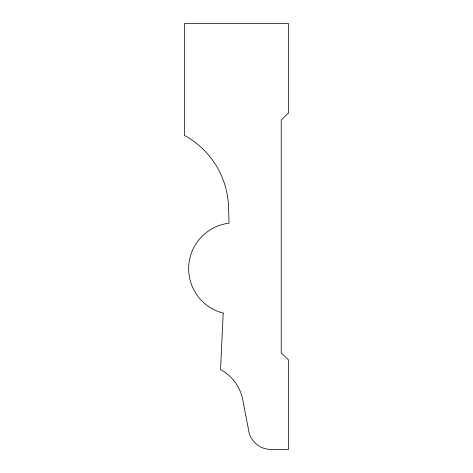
<?xml version="1.0" encoding="UTF-8"?>
<svg xmlns="http://www.w3.org/2000/svg" width="473" height="473" viewBox="0 0 473 473"><rect width="100%" height="100%" fill="white"/><g stroke="black" fill="none" stroke-linecap="round" stroke-linejoin="round"><path stroke-width="0.71" d="M223.209 313.126L220.548 369.531A43.9 43.9 0 0 1 242.608 399.023L249.241 433.499A22.834 22.834 0 0 0 268.936 449.35L288.607 449.35L288.607 360.024L281.222 352.976L281.222 119.971L288.607 112.976L288.607 23.65L184.393 23.65L184.393 135.396A84.578 84.578 0 0 1 228.524 206.169L229.056 223.197A45.828 45.828 0 0 0 223.209 313.126"/></g></svg>
